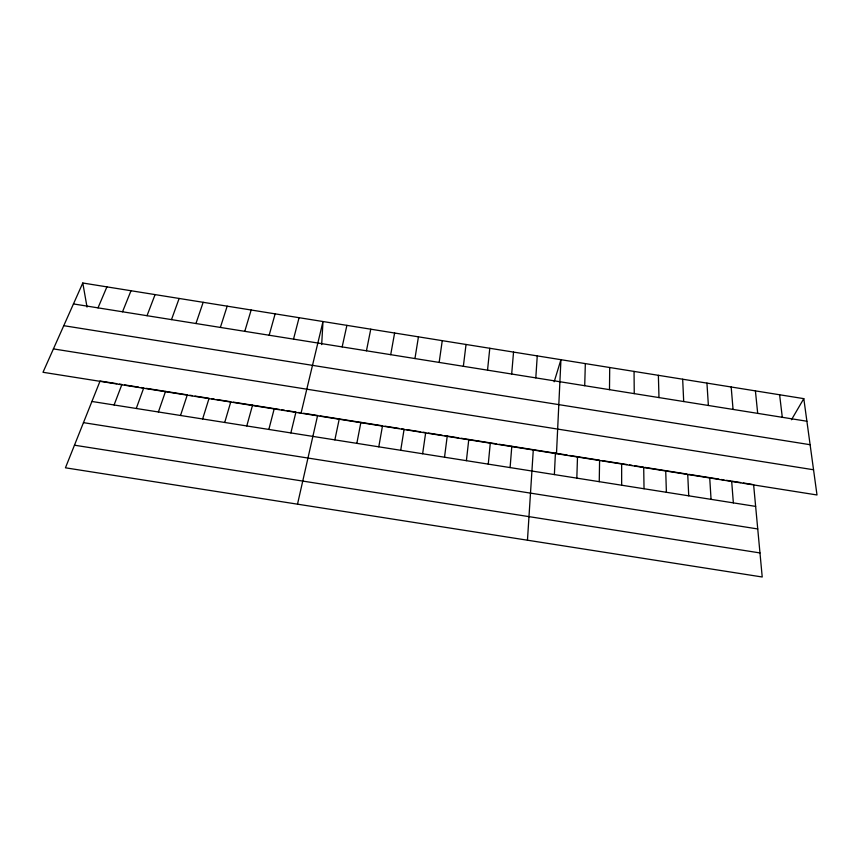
<?xml version="1.0" encoding="UTF-8"?>
<svg xmlns="http://www.w3.org/2000/svg" width="860" height="860" viewBox="0 0 860 860"><rect width="100%" height="100%" fill="white"/><g stroke="black" fill="none" stroke-linecap="round" stroke-linejoin="round"><path stroke-width="1.29" d="M621.651 485.212L621.651 463.701L602.193 460.605M609.493 389.666L609.708 367.51M599.248 481.675L599.592 460.197L569.718 455.467M584.714 385.699L585.337 363.608M576.823 478.128L577.511 456.703M556.484 453.682L560.946 359.695L554.163 381.797M554.378 474.58L555.409 453.198M321.672 344.613L322.994 321.533L301.043 413.187M527.46 540.209L533.297 449.694M535.802 377.873L537.253 355.889M510.098 467.582L511.808 446.286M511.678 374.025L513.538 352.095M488.265 464.12L490.308 442.878M487.534 370.155L489.791 348.279M466.399 460.67L468.786 439.46M463.357 366.296L466.034 344.473M444.523 457.208L447.243 436.052M439.159 362.425L442.255 340.657M422.636 453.747L425.678 432.634L423.142 432.225M414.95 358.545L418.444 336.84M400.717 450.285L404.103 429.215L401.566 428.807M378.787 446.824L382.506 425.786L320.156 415.907M390.709 354.675L394.611 333.013M356.835 443.351L360.888 422.357M366.446 350.794L370.767 329.187M334.863 439.879L339.259 418.927M342.162 346.902L346.892 325.36M297.506 504.175L317.609 415.498L303.591 413.273M290.863 432.924L295.937 412.069L287.004 410.65M268.836 429.441L274.254 408.629L233.372 402.147M293.518 339.13L299.076 317.695M246.788 425.947L252.539 405.189M269.159 335.228L275.135 313.857M224.718 422.464L230.813 401.738L216.742 399.513M244.777 331.326L251.163 310.008M202.627 418.971L209.077 398.298L194.994 396.062M220.375 327.423L227.18 306.16M180.525 415.477L187.308 394.847L146.297 388.344M195.951 323.521L203.175 302.312M158.401 411.983L165.528 391.397M171.495 319.608L179.138 298.463M136.256 408.478L143.727 387.935L141.158 387.527M114.09 404.974L121.905 384.485L119.336 384.076M147.017 315.695L155.079 294.604M122.528 311.782L131.01 290.734M98.008 307.858L106.909 286.875M82.786 283.004L43 372.283L817 494.973L803.799 398.642L82.786 283.004L87.032 307.084M791.479 419.744L803.799 398.642M116.766 383.667L100.072 381.023L65.446 467.808L762.218 576.995L753.607 484.61M124.474 384.882L138.589 387.129M189.867 395.256L192.425 395.654M211.635 398.707L214.194 399.104M275.522 408.833L279.349 409.435M281.908 409.844L284.456 410.241M298.485 412.467L301.032 412.875M385.043 426.194L399.019 428.409M406.64 429.613L420.604 431.827M428.215 433.031L442.169 435.246M444.706 435.644L458.649 437.858M461.175 438.256L496.628 443.878M499.165 444.276L567.116 455.048M622.952 463.906L626.843 464.518M629.434 464.927L632.025 465.335M634.615 465.754L643.699 467.195L644.033 488.749M644.989 467.399L665.715 470.678L666.392 492.285M667.005 470.882L686.42 473.967M689.01 474.376L718.745 479.084M721.325 479.493L723.916 479.901M726.496 480.321L730.376 480.933M740.707 482.567L731.666 481.138L733.354 502.874M743.287 482.976L752.317 484.406M91.912 401.469L755.639 506.4M83.463 422.647L757.746 528.954M74.465 445.2L759.982 552.937M73.455 303.935L806.895 421.239M63.769 325.682L810.109 444.706M53.417 348.902L813.549 469.764M779.611 394.762L782.299 417.304M755.413 390.881L757.692 413.37M731.183 387L733.053 409.425M706.942 383.108L708.382 405.479M709.704 477.655L711.059 499.348M687.721 474.172L688.731 495.822M682.668 379.217L683.7 401.534M658.373 375.315L658.986 397.578M634.046 371.412L634.25 393.622"/></g></svg>
